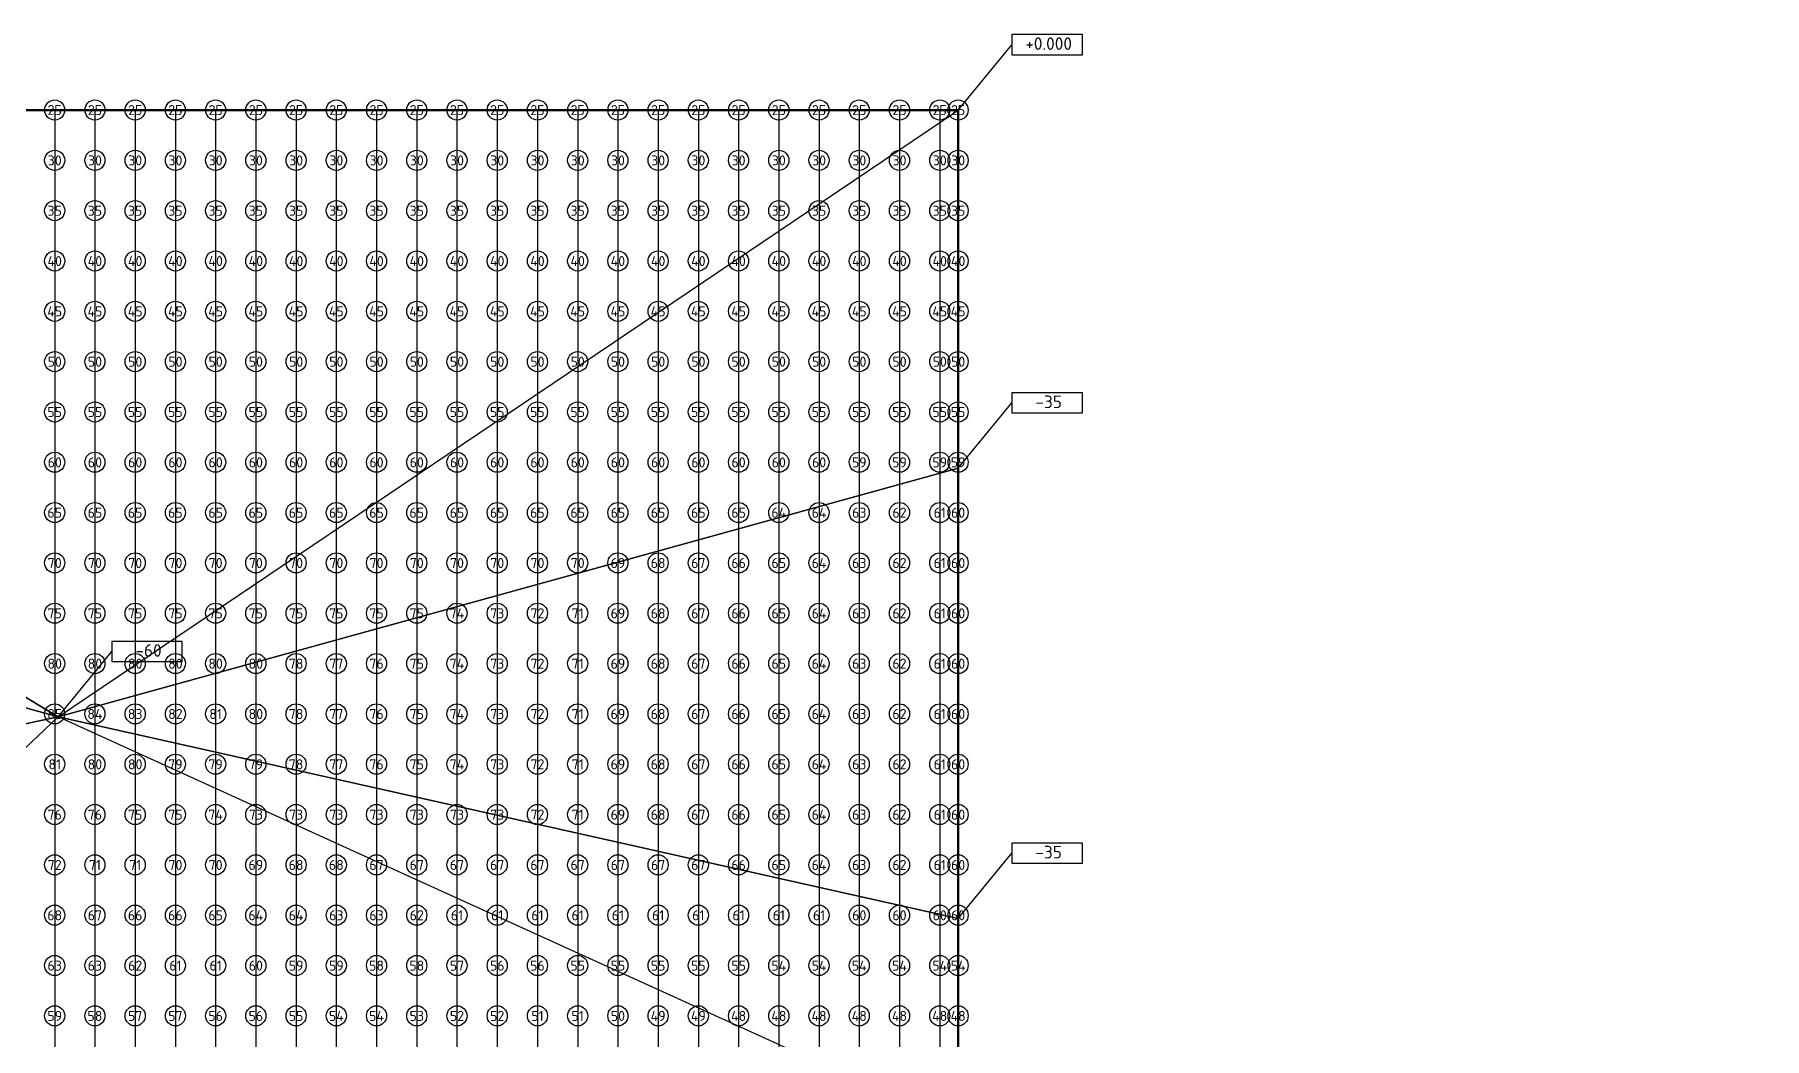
# Model space of a CAD drawing. Header units: millimetres. Extents: x 3543 to 412546, y -146359 to 38454.
# Drawn here: x 220659 to 237859, y -82066 to -72093 of the extents above; entities that cross this region are included whole.
import ezdxf
from ezdxf.enums import TextEntityAlignment as Align

# ---------------------------------------------------------------- set-up
doc = ezdxf.new("R2010")
doc.units = ezdxf.units.MM
doc.layers.add('контур', color=1, linetype='Continuous', lineweight=50)
for name, color, linetype in [('линии_высот', 4, 'Continuous'), ('опоры_текстvb', 7, 'Continuous'), ('опорыvb', 7, 'Continuous'), ('сеткаvb', 8, 'Continuous')]:
    doc.layers.add(name, color=color, linetype=linetype)
doc.styles.add('isocpeur', font='isocpeur.ttf')

# ---------------------------------------------------------------- blocks, each defined once
blk = doc.blocks.new('otmetka_oporvb')
at = {"linetype": 'ByBlock', "lineweight": -2}
blk.add_hatch(color=0, dxfattribs=at).paths.add_polyline_path([(-38, -32, 1), (38, 32, 1)])
at = {"color": 0, "linetype": 'ByBlock', "lineweight": -2}
blk.add_line((0, 0), (2142, 2596), dxfattribs=at)
at = {"color": 0}
blk.add_lwpolyline([(2142, 2196), (4942, 2196), (4942, 2996), (2142, 2996)], close=True, dxfattribs=at)
at = {"color": 0, "linetype": 'ByBlock', "lineweight": -2, "style": 'isocpeur'}
blk.add_attdef('OTM', text='', height=500, dxfattribs=at).set_placement((3600, 2639), align=Align.MIDDLE_CENTER)
blk = doc.blocks.new('opor_symbPRO')
at = {"color": 0, "ltscale": 20}
blk.add_circle((0, 0), 100, dxfattribs=at)
at = {"layer": 'опоры_текстvb', "color": 0, "linetype": 'ByBlock', "lineweight": -2, "style": 'isocpeur'}
blk.add_attdef('COL', text='', height=100, dxfattribs=at).set_placement((0, -1), align=Align.MIDDLE_CENTER)

msp = doc.modelspace()

# ---------------------------------------------------------------- linework, layer by layer
at = {"layer": 'контур', "linetype": 'Continuous'}
msp.add_lwpolyline([(215545, -95173.6), (210858.8, -72842.2), (229841.6, -72842.2), (229841.6, -82939.6), (261341.5, -82939.6), (261341.5, -72842.2), (299003.2, -72842.2), (299003.2, -77660.7)], close=True, dxfattribs=at)
at = {"layer": 'линии_высот'}
for points in [[(210858.8, -72842.2), (220891.8, -78871.8), (229841.6, -72842.2)], [(220891.8, -78871.8), (210858.8, -72842.2), (211585.8, -76306.7)], [(220891.8, -78871.8), (229841.6, -72842.2), (229841.6, -76401.4)], [(220891.8, -78871.8), (211585.8, -76306.7), (212499.7, -80661.5)], [(220891.8, -78871.8), (229841.6, -76401.4), (229841.6, -80875.7)], [(220891.8, -78871.8), (212499.7, -80661.5), (213579.5, -85807)], [(220891.8, -78871.8), (213579.5, -85807), (229841.6, -82939.6)], [(220891.8, -78871.8), (229841.6, -80875.7), (229841.6, -82939.6)]]:
    msp.add_lwpolyline(points, close=True, dxfattribs=at)
at = {"layer": 'сеткаvb'}
for p, q in [((210858.8, -72842.2), (229841.6, -72842.2)), ((220858.8, -72842.2), (220858.8, -94058.5)), ((221258.8, -72842.2), (221258.8, -93974.6)), ((221658.8, -72842.2), (221658.8, -93890.6)), ((222058.8, -72842.2), (222058.8, -93806.7)), ((222458.8, -72842.2), (222458.8, -93722.8)), ((222858.8, -72842.2), (222858.8, -93638.8)), ((223258.8, -72842.2), (223258.8, -93554.9)), ((223658.8, -72842.2), (223658.8, -93471)), ((224058.8, -72842.2), (224058.8, -93387)), ((224458.8, -72842.2), (224458.8, -93303.1)), ((224858.8, -72842.2), (224858.8, -93219.1)), ((225258.8, -72842.2), (225258.8, -93135.2)), ((225658.8, -72842.2), (225658.8, -93051.3)), ((226058.8, -72842.2), (226058.8, -92967.3)), ((226458.8, -72842.2), (226458.8, -92883.4)), ((226858.8, -72842.2), (226858.8, -92799.5)), ((227258.8, -72842.2), (227258.8, -92715.5)), ((227658.8, -72842.2), (227658.8, -92631.6)), ((228058.8, -72842.2), (228058.8, -92547.7)), ((228458.8, -72842.2), (228458.8, -92463.7)), ((228858.8, -72842.2), (228858.8, -92379.8)), ((229258.8, -72842.2), (229258.8, -92295.9)), ((229658.8, -72842.2), (229658.8, -92211.9))]:
    msp.add_line(p, q, dxfattribs=at)
at = {"layer": 'сеткаvb', "linetype": 'Continuous'}
msp.add_line((229841.6, -72842.2), (229841.6, -82939.6), dxfattribs=at)

# ---------------------------------------------------------------- block references
at = {"xscale": 0.25, "yscale": 0.25, "zscale": 0.25}
for p, values in [((229841.6, -72842.2), {'OTM': '+0.000'}), ((229841.6, -76401.4), {'OTM': '-35'}), ((220891.8, -78871.8), {'OTM': '-60'}), ((229841.6, -80875.7), {'OTM': '-35'})]:
    msp.add_blockref('otmetka_oporvb', p, dxfattribs=at).add_auto_attribs(values)
at = {"layer": 'опорыvb', "color": 1}
for p, values in [((220858.8, -72842.2), {'COL': '25'}), ((221258.8, -72842.2), {'COL': '25'}), ((221658.8, -72842.2), {'COL': '25'}), ((222058.8, -72842.2), {'COL': '25'}), ((222458.8, -72842.2), {'COL': '25'}), ((222858.8, -72842.2), {'COL': '25'}), ((223258.8, -72842.2), {'COL': '25'}), ((223658.8, -72842.2), {'COL': '25'}), ((224058.8, -72842.2), {'COL': '25'}), ((224458.8, -72842.2), {'COL': '25'}), ((224858.8, -72842.2), {'COL': '25'}), ((225258.8, -72842.2), {'COL': '25'}), ((225658.8, -72842.2), {'COL': '25'}), ((226058.8, -72842.2), {'COL': '25'}), ((226458.8, -72842.2), {'COL': '25'}), ((226858.8, -72842.2), {'COL': '25'}), ((227258.8, -72842.2), {'COL': '25'}), ((227658.8, -72842.2), {'COL': '25'}), ((228058.8, -72842.2), {'COL': '25'}), ((228458.8, -72842.2), {'COL': '25'}), ((228858.8, -72842.2), {'COL': '25'}), ((229258.8, -72842.2), {'COL': '25'}), ((229658.8, -72842.2), {'COL': '25'}), ((229841.6, -72842.2), {'COL': '25'}), ((220858.8, -73342.2), {'COL': '30'}), ((221258.8, -73342.2), {'COL': '30'}), ((221658.8, -73342.2), {'COL': '30'}), ((222058.8, -73342.2), {'COL': '30'}), ((222458.8, -73342.2), {'COL': '30'}), ((222858.8, -73342.2), {'COL': '30'}), ((223258.8, -73342.2), {'COL': '30'}), ((223658.8, -73342.2), {'COL': '30'}), ((224058.8, -73342.2), {'COL': '30'}), ((224458.8, -73342.2), {'COL': '30'}), ((224858.8, -73342.2), {'COL': '30'}), ((225258.8, -73342.2), {'COL': '30'}), ((225658.8, -73342.2), {'COL': '30'}), ((226058.8, -73342.2), {'COL': '30'}), ((226458.8, -73342.2), {'COL': '30'}), ((226858.8, -73342.2), {'COL': '30'}), ((227258.8, -73342.2), {'COL': '30'}), ((227658.8, -73342.2), {'COL': '30'}), ((228058.8, -73342.2), {'COL': '30'}), ((228458.8, -73342.2), {'COL': '30'}), ((228858.8, -73342.2), {'COL': '30'}), ((229258.8, -73342.2), {'COL': '30'}), ((229658.8, -73342.2), {'COL': '30'}), ((229841.6, -73342.2), {'COL': '30'})]:
    msp.add_blockref('opor_symbPRO', p, dxfattribs=at).add_auto_attribs(values)
at = {"layer": 'опорыvb', "color": 92}
for p, values in [((220858.8, -73842.2), {'COL': '35'}), ((221258.8, -73842.2), {'COL': '35'}), ((221658.8, -73842.2), {'COL': '35'}), ((222058.8, -73842.2), {'COL': '35'}), ((222458.8, -73842.2), {'COL': '35'}), ((222858.8, -73842.2), {'COL': '35'}), ((223258.8, -73842.2), {'COL': '35'}), ((223658.8, -73842.2), {'COL': '35'}), ((224058.8, -73842.2), {'COL': '35'}), ((224458.8, -73842.2), {'COL': '35'}), ((224858.8, -73842.2), {'COL': '35'}), ((225258.8, -73842.2), {'COL': '35'}), ((225658.8, -73842.2), {'COL': '35'}), ((226058.8, -73842.2), {'COL': '35'}), ((226458.8, -73842.2), {'COL': '35'}), ((226858.8, -73842.2), {'COL': '35'}), ((227258.8, -73842.2), {'COL': '35'}), ((227658.8, -73842.2), {'COL': '35'}), ((228058.8, -73842.2), {'COL': '35'}), ((228458.8, -73842.2), {'COL': '35'}), ((228858.8, -73842.2), {'COL': '35'}), ((229258.8, -73842.2), {'COL': '35'}), ((229658.8, -73842.2), {'COL': '35'}), ((229841.6, -73842.2), {'COL': '35'}), ((220858.8, -74342.2), {'COL': '40'}), ((221258.8, -74342.2), {'COL': '40'}), ((221658.8, -74342.2), {'COL': '40'}), ((222058.8, -74342.2), {'COL': '40'}), ((222458.8, -74342.2), {'COL': '40'}), ((222858.8, -74342.2), {'COL': '40'}), ((223258.8, -74342.2), {'COL': '40'}), ((223658.8, -74342.2), {'COL': '40'}), ((224058.8, -74342.2), {'COL': '40'}), ((224458.8, -74342.2), {'COL': '40'}), ((224858.8, -74342.2), {'COL': '40'}), ((225258.8, -74342.2), {'COL': '40'}), ((225658.8, -74342.2), {'COL': '40'}), ((226058.8, -74342.2), {'COL': '40'}), ((226458.8, -74342.2), {'COL': '40'}), ((226858.8, -74342.2), {'COL': '40'}), ((227258.8, -74342.2), {'COL': '40'}), ((227658.8, -74342.2), {'COL': '40'}), ((228058.8, -74342.2), {'COL': '40'}), ((228458.8, -74342.2), {'COL': '40'}), ((228858.8, -74342.2), {'COL': '40'}), ((229258.8, -74342.2), {'COL': '40'}), ((229658.8, -74342.2), {'COL': '40'}), ((229841.6, -74342.2), {'COL': '40'}), ((220858.8, -74842.2), {'COL': '45'}), ((221258.8, -74842.2), {'COL': '45'}), ((221658.8, -74842.2), {'COL': '45'}), ((222058.8, -74842.2), {'COL': '45'}), ((222458.8, -74842.2), {'COL': '45'}), ((222858.8, -74842.2), {'COL': '45'}), ((223258.8, -74842.2), {'COL': '45'}), ((223658.8, -74842.2), {'COL': '45'}), ((224058.8, -74842.2), {'COL': '45'}), ((224458.8, -74842.2), {'COL': '45'}), ((224858.8, -74842.2), {'COL': '45'}), ((225258.8, -74842.2), {'COL': '45'}), ((225658.8, -74842.2), {'COL': '45'}), ((226058.8, -74842.2), {'COL': '45'}), ((226458.8, -74842.2), {'COL': '45'}), ((226858.8, -74842.2), {'COL': '45'}), ((227258.8, -74842.2), {'COL': '45'}), ((227658.8, -74842.2), {'COL': '45'}), ((228058.8, -74842.2), {'COL': '45'}), ((228458.8, -74842.2), {'COL': '45'}), ((228858.8, -74842.2), {'COL': '45'}), ((229258.8, -74842.2), {'COL': '45'}), ((229658.8, -74842.2), {'COL': '45'}), ((229841.6, -74842.2), {'COL': '45'}), ((226858.8, -81842.2), {'COL': '49'}), ((227258.8, -81842.2), {'COL': '49'}), ((227658.8, -81842.2), {'COL': '48'}), ((228058.8, -81842.2), {'COL': '48'}), ((228458.8, -81842.2), {'COL': '48'}), ((228858.8, -81842.2), {'COL': '48'}), ((229258.8, -81842.2), {'COL': '48'}), ((229658.8, -81842.2), {'COL': '48'}), ((229841.6, -81842.2), {'COL': '48'})]:
    msp.add_blockref('opor_symbPRO', p, dxfattribs=at).add_auto_attribs(values)
at = {"layer": 'опорыvb', "color": 131}
for p, values in [((220858.8, -75342.2), {'COL': '50'}), ((221258.8, -75342.2), {'COL': '50'}), ((221658.8, -75342.2), {'COL': '50'}), ((222058.8, -75342.2), {'COL': '50'}), ((222458.8, -75342.2), {'COL': '50'}), ((222858.8, -75342.2), {'COL': '50'}), ((223258.8, -75342.2), {'COL': '50'}), ((223658.8, -75342.2), {'COL': '50'}), ((224058.8, -75342.2), {'COL': '50'}), ((224458.8, -75342.2), {'COL': '50'}), ((224858.8, -75342.2), {'COL': '50'}), ((225258.8, -75342.2), {'COL': '50'}), ((225658.8, -75342.2), {'COL': '50'}), ((226058.8, -75342.2), {'COL': '50'}), ((226458.8, -75342.2), {'COL': '50'}), ((226858.8, -75342.2), {'COL': '50'}), ((227258.8, -75342.2), {'COL': '50'}), ((227658.8, -75342.2), {'COL': '50'}), ((228058.8, -75342.2), {'COL': '50'}), ((228458.8, -75342.2), {'COL': '50'}), ((228858.8, -75342.2), {'COL': '50'}), ((229258.8, -75342.2), {'COL': '50'}), ((229658.8, -75342.2), {'COL': '50'}), ((229841.6, -75342.2), {'COL': '50'}), ((220858.8, -75842.2), {'COL': '55'}), ((221258.8, -75842.2), {'COL': '55'}), ((221658.8, -75842.2), {'COL': '55'}), ((222058.8, -75842.2), {'COL': '55'}), ((222458.8, -75842.2), {'COL': '55'}), ((222858.8, -75842.2), {'COL': '55'}), ((223258.8, -75842.2), {'COL': '55'}), ((223658.8, -75842.2), {'COL': '55'}), ((224058.8, -75842.2), {'COL': '55'}), ((224458.8, -75842.2), {'COL': '55'}), ((224858.8, -75842.2), {'COL': '55'}), ((225258.8, -75842.2), {'COL': '55'}), ((225658.8, -75842.2), {'COL': '55'}), ((226058.8, -75842.2), {'COL': '55'}), ((226458.8, -75842.2), {'COL': '55'}), ((226858.8, -75842.2), {'COL': '55'}), ((227258.8, -75842.2), {'COL': '55'}), ((227658.8, -75842.2), {'COL': '55'}), ((228058.8, -75842.2), {'COL': '55'}), ((228458.8, -75842.2), {'COL': '55'}), ((228858.8, -75842.2), {'COL': '55'}), ((229258.8, -75842.2), {'COL': '55'}), ((229658.8, -75842.2), {'COL': '55'}), ((229841.6, -75842.2), {'COL': '55'}), ((220858.8, -76342.2), {'COL': '60'}), ((221258.8, -76342.2), {'COL': '60'}), ((221658.8, -76342.2), {'COL': '60'}), ((222058.8, -76342.2), {'COL': '60'}), ((222458.8, -76342.2), {'COL': '60'}), ((222858.8, -76342.2), {'COL': '60'}), ((223258.8, -76342.2), {'COL': '60'}), ((223658.8, -76342.2), {'COL': '60'}), ((224058.8, -76342.2), {'COL': '60'}), ((224458.8, -76342.2), {'COL': '60'}), ((224858.8, -76342.2), {'COL': '60'}), ((225258.8, -76342.2), {'COL': '60'}), ((225658.8, -76342.2), {'COL': '60'}), ((226058.8, -76342.2), {'COL': '60'}), ((226458.8, -76342.2), {'COL': '60'}), ((226858.8, -76342.2), {'COL': '60'}), ((227258.8, -76342.2), {'COL': '60'}), ((227658.8, -76342.2), {'COL': '60'}), ((228058.8, -76342.2), {'COL': '60'}), ((228458.8, -76342.2), {'COL': '60'}), ((228858.8, -76342.2), {'COL': '59'}), ((229258.8, -76342.2), {'COL': '59'}), ((229658.8, -76342.2), {'COL': '59'}), ((229841.6, -76342.2), {'COL': '59'}), ((220858.8, -76842.2), {'COL': '65'}), ((221258.8, -76842.2), {'COL': '65'}), ((221658.8, -76842.2), {'COL': '65'}), ((222058.8, -76842.2), {'COL': '65'}), ((222458.8, -76842.2), {'COL': '65'}), ((222858.8, -76842.2), {'COL': '65'}), ((223258.8, -76842.2), {'COL': '65'}), ((223658.8, -76842.2), {'COL': '65'}), ((224058.8, -76842.2), {'COL': '65'}), ((224458.8, -76842.2), {'COL': '65'}), ((224858.8, -76842.2), {'COL': '65'}), ((225258.8, -76842.2), {'COL': '65'}), ((225658.8, -76842.2), {'COL': '65'}), ((226058.8, -76842.2), {'COL': '65'}), ((226458.8, -76842.2), {'COL': '65'}), ((226858.8, -76842.2), {'COL': '65'}), ((227258.8, -76842.2), {'COL': '65'}), ((227658.8, -76842.2), {'COL': '65'}), ((228058.8, -76842.2), {'COL': '64'}), ((228458.8, -76842.2), {'COL': '64'}), ((228858.8, -76842.2), {'COL': '63'}), ((229258.8, -76842.2), {'COL': '62'}), ((229658.8, -76842.2), {'COL': '61'}), ((229841.6, -76842.2), {'COL': '60'}), ((220858.8, -77342.2), {'COL': '70'}), ((221258.8, -77342.2), {'COL': '70'}), ((221658.8, -77342.2), {'COL': '70'}), ((222058.8, -77342.2), {'COL': '70'}), ((222458.8, -77342.2), {'COL': '70'}), ((222858.8, -77342.2), {'COL': '70'}), ((223258.8, -77342.2), {'COL': '70'}), ((223658.8, -77342.2), {'COL': '70'}), ((224058.8, -77342.2), {'COL': '70'}), ((224458.8, -77342.2), {'COL': '70'}), ((224858.8, -77342.2), {'COL': '70'}), ((225258.8, -77342.2), {'COL': '70'}), ((225658.8, -77342.2), {'COL': '70'}), ((226058.8, -77342.2), {'COL': '70'}), ((226458.8, -77342.2), {'COL': '69'}), ((226858.8, -77342.2), {'COL': '68'}), ((227258.8, -77342.2), {'COL': '67'}), ((227658.8, -77342.2), {'COL': '66'}), ((228058.8, -77342.2), {'COL': '65'}), ((228458.8, -77342.2), {'COL': '64'}), ((228858.8, -77342.2), {'COL': '63'}), ((229258.8, -77342.2), {'COL': '62'}), ((229658.8, -77342.2), {'COL': '61'}), ((229841.6, -77342.2), {'COL': '60'}), ((220858.8, -77842.2), {'COL': '75'}), ((221258.8, -77842.2), {'COL': '75'}), ((221658.8, -77842.2), {'COL': '75'}), ((222058.8, -77842.2), {'COL': '75'}), ((222458.8, -77842.2), {'COL': '75'}), ((222858.8, -77842.2), {'COL': '75'}), ((223258.8, -77842.2), {'COL': '75'}), ((223658.8, -77842.2), {'COL': '75'}), ((224058.8, -77842.2), {'COL': '75'}), ((224458.8, -77842.2), {'COL': '75'}), ((224858.8, -77842.2), {'COL': '74'}), ((225258.8, -77842.2), {'COL': '73'}), ((225658.8, -77842.2), {'COL': '72'}), ((226058.8, -77842.2), {'COL': '71'}), ((226458.8, -77842.2), {'COL': '69'}), ((226858.8, -77842.2), {'COL': '68'}), ((227258.8, -77842.2), {'COL': '67'}), ((227658.8, -77842.2), {'COL': '66'}), ((228058.8, -77842.2), {'COL': '65'}), ((228458.8, -77842.2), {'COL': '64'}), ((228858.8, -77842.2), {'COL': '63'}), ((229258.8, -77842.2), {'COL': '62'}), ((229658.8, -77842.2), {'COL': '61'}), ((229841.6, -77842.2), {'COL': '60'}), ((223258.8, -78342.2), {'COL': '78'}), ((223658.8, -78342.2), {'COL': '77'}), ((224058.8, -78342.2), {'COL': '76'}), ((224458.8, -78342.2), {'COL': '75'}), ((224858.8, -78342.2), {'COL': '74'}), ((225258.8, -78342.2), {'COL': '73'}), ((225658.8, -78342.2), {'COL': '72'}), ((226058.8, -78342.2), {'COL': '71'}), ((226458.8, -78342.2), {'COL': '69'}), ((226858.8, -78342.2), {'COL': '68'}), ((227258.8, -78342.2), {'COL': '67'}), ((227658.8, -78342.2), {'COL': '66'}), ((228058.8, -78342.2), {'COL': '65'}), ((228458.8, -78342.2), {'COL': '64'}), ((228858.8, -78342.2), {'COL': '63'}), ((229258.8, -78342.2), {'COL': '62'}), ((229658.8, -78342.2), {'COL': '61'}), ((229841.6, -78342.2), {'COL': '60'}), ((223258.8, -78842.2), {'COL': '78'}), ((223658.8, -78842.2), {'COL': '77'}), ((224058.8, -78842.2), {'COL': '76'}), ((224458.8, -78842.2), {'COL': '75'}), ((224858.8, -78842.2), {'COL': '74'}), ((225258.8, -78842.2), {'COL': '73'}), ((225658.8, -78842.2), {'COL': '72'}), ((226058.8, -78842.2), {'COL': '71'}), ((226458.8, -78842.2), {'COL': '69'}), ((226858.8, -78842.2), {'COL': '68'}), ((227258.8, -78842.2), {'COL': '67'}), ((227658.8, -78842.2), {'COL': '66'}), ((228058.8, -78842.2), {'COL': '65'}), ((228458.8, -78842.2), {'COL': '64'}), ((228858.8, -78842.2), {'COL': '63'}), ((229258.8, -78842.2), {'COL': '62'}), ((229658.8, -78842.2), {'COL': '61'}), ((229841.6, -78842.2), {'COL': '60'}), ((222058.8, -79342.2), {'COL': '79'}), ((222458.8, -79342.2), {'COL': '79'}), ((222858.8, -79342.2), {'COL': '79'}), ((223258.8, -79342.2), {'COL': '78'}), ((223658.8, -79342.2), {'COL': '77'}), ((224058.8, -79342.2), {'COL': '76'}), ((224458.8, -79342.2), {'COL': '75'}), ((224858.8, -79342.2), {'COL': '74'}), ((225258.8, -79342.2), {'COL': '73'}), ((225658.8, -79342.2), {'COL': '72'}), ((226058.8, -79342.2), {'COL': '71'}), ((226458.8, -79342.2), {'COL': '69'}), ((226858.8, -79342.2), {'COL': '68'}), ((227258.8, -79342.2), {'COL': '67'}), ((227658.8, -79342.2), {'COL': '66'}), ((228058.8, -79342.2), {'COL': '65'}), ((228458.8, -79342.2), {'COL': '64'}), ((228858.8, -79342.2), {'COL': '63'}), ((229258.8, -79342.2), {'COL': '62'}), ((229658.8, -79342.2), {'COL': '61'}), ((229841.6, -79342.2), {'COL': '60'}), ((220858.8, -79842.2), {'COL': '76'}), ((221258.8, -79842.2), {'COL': '76'}), ((221658.8, -79842.2), {'COL': '75'}), ((222058.8, -79842.2), {'COL': '75'}), ((222458.8, -79842.2), {'COL': '74'}), ((222858.8, -79842.2), {'COL': '73'}), ((223258.8, -79842.2), {'COL': '73'}), ((223658.8, -79842.2), {'COL': '73'}), ((224058.8, -79842.2), {'COL': '73'}), ((224458.8, -79842.2), {'COL': '73'}), ((224858.8, -79842.2), {'COL': '73'}), ((225258.8, -79842.2), {'COL': '73'}), ((225658.8, -79842.2), {'COL': '72'}), ((226058.8, -79842.2), {'COL': '71'}), ((226458.8, -79842.2), {'COL': '69'}), ((226858.8, -79842.2), {'COL': '68'}), ((227258.8, -79842.2), {'COL': '67'}), ((227658.8, -79842.2), {'COL': '66'}), ((228058.8, -79842.2), {'COL': '65'}), ((228458.8, -79842.2), {'COL': '64'}), ((228858.8, -79842.2), {'COL': '63'}), ((229258.8, -79842.2), {'COL': '62'}), ((229658.8, -79842.2), {'COL': '61'}), ((229841.6, -79842.2), {'COL': '60'}), ((220858.8, -80342.2), {'COL': '72'}), ((221258.8, -80342.2), {'COL': '71'}), ((221658.8, -80342.2), {'COL': '71'}), ((222058.8, -80342.2), {'COL': '70'}), ((222458.8, -80342.2), {'COL': '70'}), ((222858.8, -80342.2), {'COL': '69'}), ((223258.8, -80342.2), {'COL': '68'}), ((223658.8, -80342.2), {'COL': '68'}), ((224058.8, -80342.2), {'COL': '67'}), ((224458.8, -80342.2), {'COL': '67'}), ((224858.8, -80342.2), {'COL': '67'}), ((225258.8, -80342.2), {'COL': '67'}), ((225658.8, -80342.2), {'COL': '67'}), ((226058.8, -80342.2), {'COL': '67'}), ((226458.8, -80342.2), {'COL': '67'}), ((226858.8, -80342.2), {'COL': '67'}), ((227258.8, -80342.2), {'COL': '67'}), ((227658.8, -80342.2), {'COL': '66'}), ((228058.8, -80342.2), {'COL': '65'}), ((228458.8, -80342.2), {'COL': '64'}), ((228858.8, -80342.2), {'COL': '63'}), ((229258.8, -80342.2), {'COL': '62'}), ((229658.8, -80342.2), {'COL': '61'}), ((229841.6, -80342.2), {'COL': '60'}), ((220858.8, -80842.2), {'COL': '68'}), ((221258.8, -80842.2), {'COL': '67'}), ((221658.8, -80842.2), {'COL': '66'}), ((222058.8, -80842.2), {'COL': '66'}), ((222458.8, -80842.2), {'COL': '65'}), ((222858.8, -80842.2), {'COL': '64'}), ((223258.8, -80842.2), {'COL': '64'}), ((223658.8, -80842.2), {'COL': '63'}), ((224058.8, -80842.2), {'COL': '63'}), ((224458.8, -80842.2), {'COL': '62'}), ((224858.8, -80842.2), {'COL': '61'}), ((225258.8, -80842.2), {'COL': '61'}), ((225658.8, -80842.2), {'COL': '61'}), ((226058.8, -80842.2), {'COL': '61'}), ((226458.8, -80842.2), {'COL': '61'}), ((226858.8, -80842.2), {'COL': '61'}), ((227258.8, -80842.2), {'COL': '61'}), ((227658.8, -80842.2), {'COL': '61'}), ((228058.8, -80842.2), {'COL': '61'}), ((228458.8, -80842.2), {'COL': '61'}), ((228858.8, -80842.2), {'COL': '60'}), ((229258.8, -80842.2), {'COL': '60'}), ((229658.8, -80842.2), {'COL': '60'}), ((229841.6, -80842.2), {'COL': '60'}), ((220858.8, -81342.2), {'COL': '63'}), ((221258.8, -81342.2), {'COL': '63'}), ((221658.8, -81342.2), {'COL': '62'}), ((222058.8, -81342.2), {'COL': '61'}), ((222458.8, -81342.2), {'COL': '61'}), ((222858.8, -81342.2), {'COL': '60'}), ((223258.8, -81342.2), {'COL': '59'}), ((223658.8, -81342.2), {'COL': '59'}), ((224058.8, -81342.2), {'COL': '58'}), ((224458.8, -81342.2), {'COL': '58'}), ((224858.8, -81342.2), {'COL': '57'}), ((225258.8, -81342.2), {'COL': '56'}), ((225658.8, -81342.2), {'COL': '56'}), ((226058.8, -81342.2), {'COL': '55'}), ((226458.8, -81342.2), {'COL': '55'}), ((226858.8, -81342.2), {'COL': '55'}), ((227258.8, -81342.2), {'COL': '55'}), ((227658.8, -81342.2), {'COL': '55'}), ((228058.8, -81342.2), {'COL': '54'}), ((228458.8, -81342.2), {'COL': '54'}), ((228858.8, -81342.2), {'COL': '54'}), ((229258.8, -81342.2), {'COL': '54'}), ((229658.8, -81342.2), {'COL': '54'}), ((229841.6, -81342.2), {'COL': '54'}), ((220858.8, -81842.2), {'COL': '59'}), ((221258.8, -81842.2), {'COL': '58'}), ((221658.8, -81842.2), {'COL': '57'}), ((222058.8, -81842.2), {'COL': '57'}), ((222458.8, -81842.2), {'COL': '56'}), ((222858.8, -81842.2), {'COL': '56'}), ((223258.8, -81842.2), {'COL': '55'}), ((223658.8, -81842.2), {'COL': '54'}), ((224058.8, -81842.2), {'COL': '54'}), ((224458.8, -81842.2), {'COL': '53'}), ((224858.8, -81842.2), {'COL': '52'}), ((225258.8, -81842.2), {'COL': '52'}), ((225658.8, -81842.2), {'COL': '51'}), ((226058.8, -81842.2), {'COL': '51'}), ((226458.8, -81842.2), {'COL': '50'})]:
    msp.add_blockref('opor_symbPRO', p, dxfattribs=at).add_auto_attribs(values)
at = {"layer": 'опорыvb', "color": 30}
for p, values in [((220858.8, -78342.2), {'COL': '80'}), ((221258.8, -78342.2), {'COL': '80'}), ((221658.8, -78342.2), {'COL': '80'}), ((222058.8, -78342.2), {'COL': '80'}), ((222458.8, -78342.2), {'COL': '80'}), ((222858.8, -78342.2), {'COL': '80'}), ((220858.8, -78842.2), {'COL': '85'}), ((221258.8, -78842.2), {'COL': '84'}), ((221658.8, -78842.2), {'COL': '83'}), ((222058.8, -78842.2), {'COL': '82'}), ((222458.8, -78842.2), {'COL': '81'}), ((222858.8, -78842.2), {'COL': '80'}), ((220858.8, -79342.2), {'COL': '81'}), ((221258.8, -79342.2), {'COL': '80'}), ((221658.8, -79342.2), {'COL': '80'})]:
    msp.add_blockref('opor_symbPRO', p, dxfattribs=at).add_auto_attribs(values)

doc.saveas('drawing.dxf')
